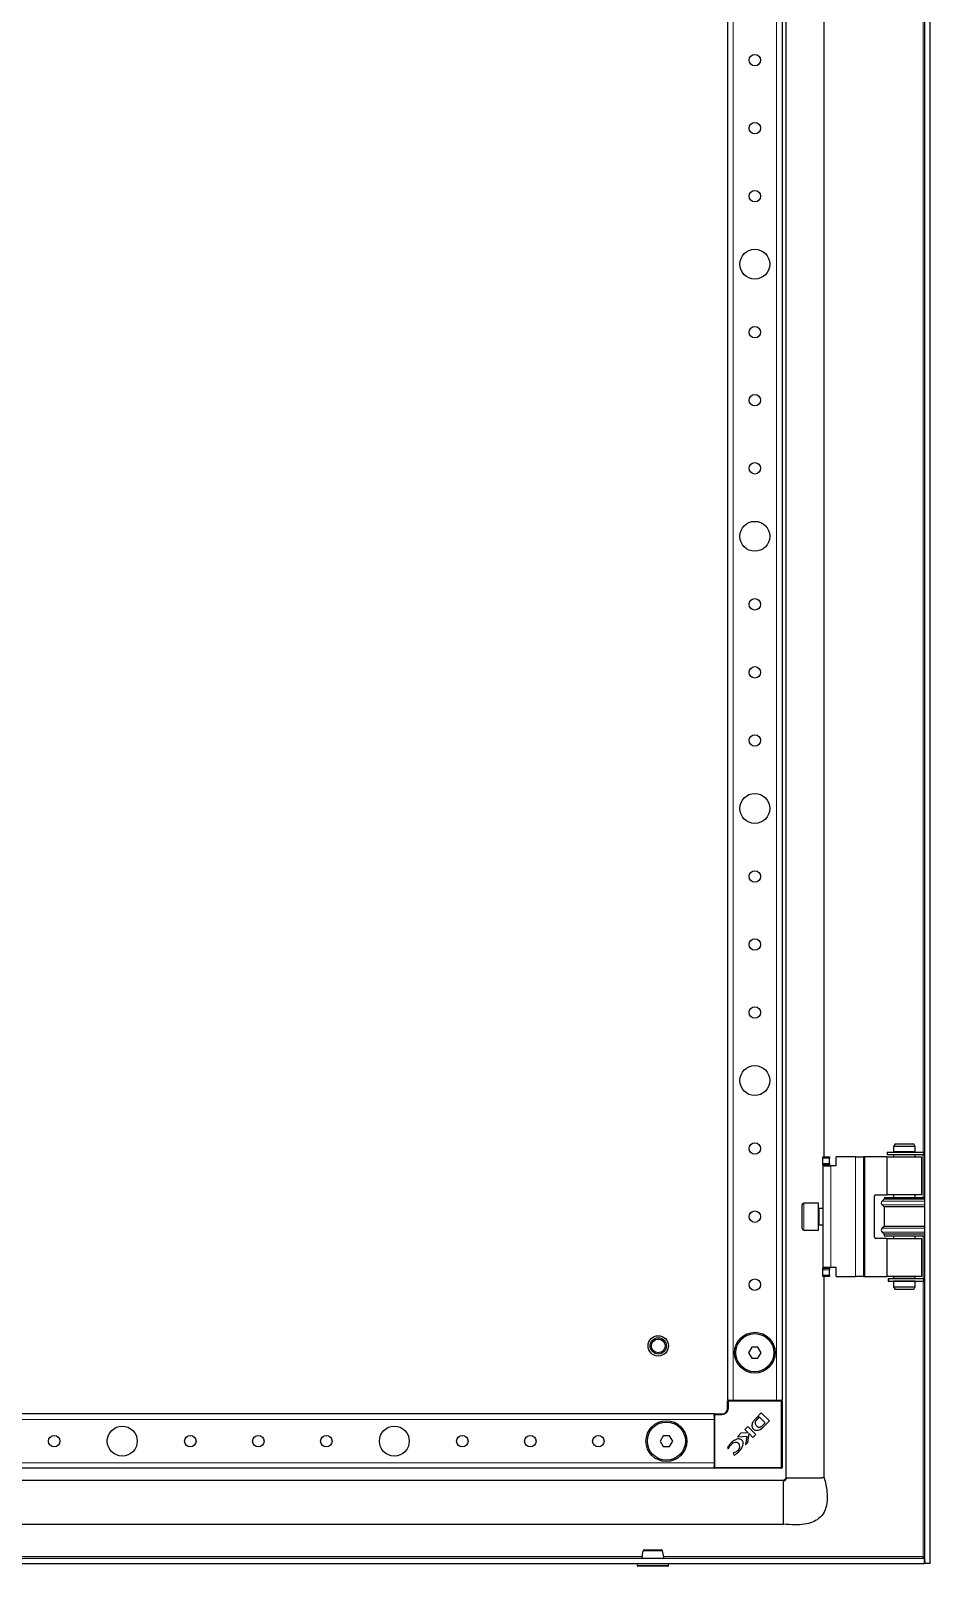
# Model space of a CAD drawing. Header units: millimetres. Extents: x -1414 to 3240, y -1920 to 1219.
# Drawn here: x -6 to 325, y -1100 to -535 of the extents above; entities that cross this region are included whole.
import ezdxf

# ---------------------------------------------------------------- set-up
doc = ezdxf.new("R2010")
doc.units = ezdxf.units.MM

msp = doc.modelspace()

# ---------------------------------------------------------------- linework, layer by layer
at = {"color": 7, "linetype": 'Continuous', "lineweight": 25}
for p, q in [((322.56, -1098.72), (322.56, 656.28)), ((324.56, -1098.72), (324.56, 656.28)), ((271.56, -1067.22), (271.56, 624.78)), ((250.06, 596.28), (250.06, -1038.72)), ((270.06, 596.28), (270.06, -1038.72)), ((285.56, -949.22), (285.56, -518.22)), ((308.69, -947.52), (308.69, -948.42)), ((308.69, -947.52), (308.74, -947.52)), ((308.74, -947.52), (322.21, -947.52)), ((311.64, -944.47), (311.06, -945.47)), ((311.06, -945.47), (311.06, -947.47)), ((319.06, -945.47), (311.06, -945.47)), ((315.59, -947.47), (311.06, -947.47)), ((311.56, -947.47), (311.56, -947.52)), ((311.64, -944.47), (318.48, -944.47)), ((319.06, -947.47), (315.59, -947.47)), ((319.06, -945.47), (318.48, -944.47)), ((318.56, -947.52), (318.56, -947.47)), ((319.06, -947.47), (319.06, -945.47)), ((322.21, -948.42), (322.21, -947.52)), ((285.01, -949.72), (285.01, -949.22)), ((285.01, -949.22), (287.51, -949.22)), ((285.01, -951.72), (285.01, -949.72)), ((285.01, -952.22), (285.01, -951.72)), ((287.51, -952.22), (285.01, -952.22)), ((285.01, -952.22), (285.01, -952.52)), ((285.01, -952.52), (288.01, -952.52)), ((285.01, -952.52), (285.01, -989.92)), ((287.51, -949.22), (287.51, -949.72)), ((287.51, -951.72), (287.51, -949.72)), ((287.51, -951.72), (287.51, -952.22)), ((287.51, -952.52), (287.51, -952.22)), ((290.01, -952.52), (288.01, -952.52)), ((297.01, -949.22), (290.01, -949.22)), ((290.01, -952.52), (290.01, -949.22)), ((297.01, -949.22), (300.01, -949.22)), ((300.01, -949.22), (300.01, -993.22)), ((300.51, -949.22), (300.01, -949.22)), ((308.61, -949.22), (300.51, -949.22)), ((308.61, -949.22), (308.61, -963.22)), ((308.61, -949.22), (321.51, -949.22)), ((308.69, -948.42), (308.74, -948.42)), ((308.74, -948.42), (322.21, -948.42)), ((311.06, -948.47), (311.06, -949.22)), ((315.59, -948.47), (311.06, -948.47)), ((311.56, -948.42), (311.56, -948.47)), ((319.06, -948.47), (315.59, -948.47)), ((318.56, -948.47), (318.56, -948.42)), ((319.06, -949.22), (319.06, -948.47)), ((321.51, -963.22), (321.51, -949.22)), ((304.01, -978.72), (304.01, -963.72)), ((304.51, -963.22), (308.61, -963.22)), ((307.56, -964.82), (306.86, -965.5)), ((307.56, -964.22), (307.56, -964.82)), ((307.56, -964.22), (322.56, -964.22)), ((322.56, -964.82), (307.56, -964.82)), ((321.51, -963.22), (308.61, -963.22)), ((311.06, -963.22), (311.06, -964.22)), ((319.06, -964.22), (319.06, -963.22)), ((277.51, -975.62), (277.51, -966.82)), ((283.51, -966.22), (278.11, -966.22)), ((283.51, -976.22), (283.51, -966.22)), ((285.01, -968.22), (283.76, -968.22)), ((306.86, -966.93), (307.56, -967.62)), ((307.56, -967.62), (307.56, -974.82)), ((322.56, -967.62), (307.56, -967.62)), ((278.11, -976.22), (283.51, -976.22)), ((283.76, -974.22), (285.01, -974.22)), ((307.56, -974.82), (306.86, -975.5)), ((322.56, -974.82), (307.56, -974.82)), ((308.61, -979.22), (304.51, -979.22)), ((306.86, -976.93), (307.56, -977.62)), ((307.56, -977.62), (307.56, -978.22)), ((322.56, -977.62), (307.56, -977.62)), ((307.56, -978.22), (322.56, -978.22)), ((308.61, -979.22), (308.61, -993.22)), ((308.61, -979.22), (321.51, -979.22)), ((311.06, -978.22), (311.06, -979.22)), ((319.06, -979.22), (319.06, -978.22)), ((321.51, -993.22), (321.51, -979.22)), ((288.01, -989.92), (285.01, -989.92)), ((285.01, -989.92), (285.01, -990.22)), ((285.01, -990.72), (285.01, -990.22)), ((285.01, -990.22), (287.51, -990.22)), ((285.01, -992.72), (285.01, -990.72)), ((285.01, -993.22), (285.01, -992.72)), ((287.51, -990.22), (287.51, -989.92)), ((287.51, -990.22), (287.51, -990.72)), ((287.51, -992.72), (287.51, -990.72)), ((287.51, -992.72), (287.51, -993.22)), ((290.01, -989.92), (288.01, -989.92)), ((290.01, -993.22), (290.01, -989.92)), ((287.51, -993.22), (285.01, -993.22)), ((285.56, -1067.22), (285.56, -993.22)), ((290.01, -993.22), (297.01, -993.22)), ((300.01, -993.22), (297.01, -993.22)), ((300.01, -993.22), (300.51, -993.22)), ((300.51, -993.22), (308.61, -993.22)), ((321.51, -993.22), (308.61, -993.22)), ((309.12, -994.02), (309.12, -994.92)), ((309.12, -994.02), (309.14, -994.02)), ((309.12, -994.92), (309.14, -994.92)), ((309.14, -994.02), (309.14, -994.92)), ((309.14, -994.02), (309.22, -994.02)), ((309.14, -994.92), (309.22, -994.92)), ((309.22, -994.02), (322.21, -994.02)), ((309.22, -994.92), (322.21, -994.92)), ((311.06, -993.22), (311.06, -993.97)), ((315.59, -993.97), (311.06, -993.97)), ((311.06, -994.97), (311.06, -996.97)), ((315.59, -994.97), (311.06, -994.97)), ((311.06, -996.97), (311.64, -997.97)), ((311.06, -996.97), (315.59, -996.97)), ((311.56, -993.97), (311.56, -994.02)), ((311.56, -994.92), (311.56, -994.97)), ((315.52, -997.97), (311.64, -997.97)), ((318.48, -997.97), (315.52, -997.97)), ((319.06, -993.97), (315.59, -993.97)), ((319.06, -994.97), (315.59, -994.97)), ((315.59, -996.97), (319.06, -996.97)), ((318.48, -997.97), (319.06, -996.97)), ((318.56, -994.02), (318.56, -993.97)), ((318.56, -994.97), (318.56, -994.92)), ((319.06, -993.97), (319.06, -993.22)), ((319.06, -996.97), (319.06, -994.97)), ((322.21, -994.92), (322.21, -994.02)), ((258.91, -1019.22), (257.75, -1021.22)), ((257.75, -1021.22), (258.91, -1023.22)), ((261.22, -1019.22), (258.91, -1019.22)), ((262.37, -1021.22), (261.22, -1019.22)), ((261.22, -1023.22), (262.37, -1021.22)), ((258.91, -1023.22), (261.22, -1023.22)), ((245.06, -1043.72), (-234.94, -1043.72)), ((245.06, -1043.72), (245.06, -1044.02)), ((245.36, -1043.72), (248.06, -1043.72)), ((250.06, -1038.72), (250.36, -1038.72)), ((250.06, -1041.72), (250.06, -1039.02)), ((250.36, -1038.72), (251.01, -1038.72)), ((251.01, -1038.72), (252.06, -1038.72)), ((252.06, -1038.72), (268.06, -1038.72)), ((262.45, -1043.36), (260.56, -1045.25)), ((265.41, -1046.32), (262.45, -1043.36)), ((268.06, -1038.72), (269.11, -1038.72)), ((269.11, -1038.72), (269.76, -1038.72)), ((269.76, -1038.72), (270.06, -1038.72)), ((270.06, -1039.02), (270.06, -1063.42)), ((245.06, -1044.66), (245.06, -1044.02)), ((245.06, -1044.66), (245.06, -1045.72)), ((245.06, -1045.72), (245.06, -1061.72)), ((257.45, -1048.37), (256.39, -1049.43)), ((256.39, -1049.43), (257.64, -1050.67)), ((260.41, -1051.33), (257.45, -1048.37)), ((260.56, -1045.25), (260.55, -1045.27)), ((261.71, -1044.84), (261.05, -1045.52)), ((263.89, -1047.03), (261.71, -1044.84)), ((263.17, -1047.77), (263.89, -1047.03)), ((263.42, -1048.31), (265.41, -1046.32)), ((226.41, -1051.72), (225.25, -1053.72)), ((225.25, -1053.72), (226.41, -1055.72)), ((228.72, -1051.72), (226.41, -1051.72)), ((229.87, -1053.72), (228.72, -1051.72)), ((228.72, -1055.72), (229.87, -1053.72)), ((254.98, -1050.84), (253.69, -1052.13)), ((253.69, -1052.13), (257.16, -1051.95)), ((257.64, -1050.67), (254.98, -1050.84)), ((257.16, -1051.95), (256.69, -1055.05)), ((256.69, -1055.05), (257.49, -1054.25)), ((257.49, -1054.25), (257.97, -1050.98)), ((257.97, -1050.98), (259.36, -1052.37)), ((259.36, -1052.37), (260.41, -1051.33)), ((226.41, -1055.72), (228.72, -1055.72)), ((250.06, -1056.09), (250.31, -1056.6)), ((250.31, -1056.6), (250.42, -1056.49)), ((252.26, -1058.04), (252.12, -1058.17)), ((252.12, -1058.17), (252.46, -1058.86)), ((245.06, -1063.72), (-234.94, -1063.72)), ((245.06, -1061.72), (245.06, -1062.77)), ((245.06, -1063.42), (245.06, -1062.77)), ((245.06, -1063.42), (245.06, -1063.72)), ((269.76, -1063.72), (245.36, -1063.72)), ((270.56, -1068.22), (-235.54, -1068.22)), ((270.56, -1084.22), (270.56, -1068.54)), ((271.67, -1067.22), (272.54, -1067.22)), ((272.54, -1067.22), (274.93, -1067.22)), ((274.93, -1067.22), (274.99, -1067.22)), ((274.99, -1067.22), (282.13, -1067.22)), ((282.13, -1067.22), (282.28, -1067.22)), ((282.28, -1067.22), (284.58, -1067.22)), ((-362.44, -1084.22), (270.56, -1084.22)), ((-368.14, -1096.72), (322.26, -1096.72)), ((-368.14, -1098.72), (322.26, -1098.72)), ((216.81, -1098.72), (216.81, -1099.47)), ((228.06, -1099.72), (217.06, -1099.72)), ((228.31, -1099.47), (228.31, -1098.72)), ((321.96, -1096.12), (322.16, -1096.72)), ((322.26, -1096.72), (322.26, -1098.72)), ((324.56, -1098.72), (322.56, -1098.72))]:
    msp.add_line(p, q, dxfattribs=at)
at = {"color": 8, "linetype": 'Continuous', "lineweight": 18}
for p, q in [((252.06, 596.28), (252.06, -1038.72)), ((268.06, 596.28), (268.06, -1038.72)), ((321.96, -519.92), (321.96, -947.52)), ((308.74, -947.52), (308.74, -948.42)), ((287.51, -949.72), (285.01, -949.72)), ((285.01, -951.72), (287.51, -951.72)), ((288.01, -952.52), (288.01, -989.92)), ((297.01, -949.22), (297.01, -993.22)), ((300.51, -993.22), (300.51, -949.22)), ((321.96, -948.42), (321.96, -964.22)), ((278.11, -966.22), (278.11, -976.22)), ((283.76, -968.22), (283.76, -971.22)), ((322.56, -965.5), (306.86, -965.5)), ((322.56, -966.93), (306.86, -966.93)), ((283.76, -971.22), (283.76, -974.22)), ((322.56, -975.5), (306.86, -975.5)), ((322.56, -976.93), (306.86, -976.93)), ((321.96, -978.22), (321.96, -994.02)), ((287.51, -990.72), (285.01, -990.72)), ((285.01, -992.72), (287.51, -992.72)), ((309.22, -994.02), (309.22, -994.92)), ((321.96, -994.92), (321.96, -1096.12)), ((245.36, -1044.02), (245.36, -1043.72)), ((248.06, -1043.72), (248.06, -1044.02)), ((250.06, -1039.02), (250.36, -1039.02)), ((250.06, -1041.72), (250.36, -1041.72)), ((250.36, -1039.02), (250.36, -1038.72)), ((250.36, -1039.02), (250.36, -1041.72)), ((269.76, -1039.02), (250.36, -1039.02)), ((269.76, -1039.02), (269.76, -1038.72)), ((269.76, -1063.42), (269.76, -1039.02)), ((269.76, -1039.02), (270.06, -1039.02)), ((245.06, -1045.72), (-234.94, -1045.72)), ((245.06, -1044.02), (245.36, -1044.02)), ((248.06, -1044.02), (245.36, -1044.02)), ((245.36, -1044.02), (245.36, -1063.42)), ((245.06, -1061.72), (-234.94, -1061.72)), ((245.06, -1063.42), (245.36, -1063.42)), ((245.36, -1063.42), (269.76, -1063.42)), ((245.36, -1063.72), (245.36, -1063.42)), ((269.76, -1063.42), (269.76, -1063.72)), ((269.76, -1063.42), (270.06, -1063.42)), ((218.59, -1096.12), (-264.47, -1096.12)), ((216.81, -1099.47), (228.31, -1099.47)), ((321.96, -1096.12), (226.53, -1096.12))]:
    msp.add_line(p, q, dxfattribs=at)
at = {"color": 7, "linetype": 'Continuous', "lineweight": 25}
for centre, radius in [((260.06, -546.22), 2.1), ((260.06, -571.22), 2.1), ((260.06, -596.22), 2.1), ((260.06, -621.22), 5.5), ((260.06, -646.22), 2.1), ((260.06, -671.22), 2.1), ((260.06, -696.22), 2.1), ((260.06, -721.22), 5.5), ((260.06, -746.22), 2.1), ((260.06, -771.22), 2.1), ((260.06, -796.22), 2.1), ((260.06, -821.22), 5.5), ((260.06, -846.22), 2.1), ((260.06, -871.22), 2.1), ((260.06, -896.22), 2.1), ((260.06, -921.22), 5.5), ((260.06, -946.22), 2.1), ((260.06, -971.22), 2.1), ((260.06, -996.22), 2.1), ((224.56, -1018.72), 3.75), ((224.56, -1018.72), 3), ((260.06, -1021.22), 7.5), ((260.06, -1021.22), 7), ((224.56, -1018.72), 2.5), ((27.56, -1053.72), 5.5), ((127.56, -1053.72), 5.5), ((227.56, -1053.72), 7.5), ((227.56, -1053.72), 7), ((2.56, -1053.72), 2.1), ((52.56, -1053.72), 2.1), ((77.56, -1053.72), 2.1), ((102.56, -1053.72), 2.1), ((152.56, -1053.72), 2.1), ((177.56, -1053.72), 2.1), ((202.56, -1053.72), 2.1)]:
    msp.add_circle(centre, radius, dxfattribs=at)
for centre, radius, start, end in [((304.51, -963.72), 0.5, 90, 180), ((278.11, -966.82), 0.6, 90, 180), ((283.76, -967.97), 0.25, 180, 270), ((307.56, -966.22), 1, 134.427, 225.573), ((278.11, -975.62), 0.6, 180, 270), ((283.76, -974.47), 0.25, 90, 180), ((307.56, -976.22), 1, 134.427, 225.573), ((304.51, -978.72), 0.5, 180, 270), ((245.36, -1044.02), 0.3, 90, 180), ((248.06, -1041.72), 2, 270, 0), ((250.36, -1039.02), 0.3, 90, 180), ((269.76, -1039.02), 0.3, 0, 90), ((259.76, -1045.11), 4.87, 290.3445, 318.7777), ((258.99, -1043.3), 6.12, 306.9888, 313.0744), ((252.99, -1056.12), 1.94, 53.3097, 142.3464), ((252.55, -1055.72), 1.97, 308.454, 35.887), ((245.36, -1063.42), 0.3, 180, 270), ((269.76, -1063.42), 0.3, 270, 0), ((219.45, -1094.22), 0.5, 89.9982, 165.4001), ((225.67, -1094.22), 0.5, 15.316, 90.0228), ((217.06, -1099.47), 0.25, 180, 270), ((228.06, -1099.47), 0.25, 270, 0)]:
    msp.add_arc(centre, radius, start, end, dxfattribs=at)
at = {"color": 8, "linetype": 'Continuous', "lineweight": 18}
msp.add_arc((248.06, -1041.72), 2.3, 270, 0, dxfattribs=at)
at = {"color": 7, "linetype": 'Continuous', "lineweight": 25}
for points, knots in [([(259.41, -1046.6), (259.3, -1046.8), (259.1, -1047.19), (258.98, -1047.83), (259.02, -1048.42), (259.22, -1048.96), (259.58, -1049.39), (260.09, -1049.68), (260.75, -1049.8), (261.21, -1049.72), (261.45, -1049.67)], [0, 0, 0, 0, 0.138091, 0.265455, 0.384013, 0.496103, 0.605759, 0.71979, 0.847662, 1, 1, 1, 1]), ([(260.09, -1045.76), (259.95, -1045.91), (259.71, -1046.17), (259.5, -1046.47), (259.41, -1046.6)], [0, 0, 0, 0, 0.55183, 1, 1, 1, 1]), ([(260.55, -1045.27), (260.47, -1045.35), (260.32, -1045.51), (260.17, -1045.67), (260.09, -1045.76)], [0, 0, 0, 0, 0.486421, 1, 1, 1, 1]), ([(261.05, -1045.52), (260.86, -1045.72), (260.51, -1046.09), (260.19, -1046.63), (260.12, -1047.08), (260.19, -1047.42), (260.38, -1047.77), (260.58, -1047.98), (260.68, -1048.1)], [0, 0, 0, 0, 0.274676, 0.503042, 0.607381, 0.716579, 0.843412, 1, 1, 1, 1]), ([(260.68, -1048.1), (260.78, -1048.19), (260.95, -1048.36), (261.23, -1048.54), (261.5, -1048.63), (261.83, -1048.63), (262.23, -1048.48), (262.51, -1048.29), (262.67, -1048.19)], [0, 0, 0, 0, 0.176808, 0.319231, 0.43938, 0.552395, 0.749205, 1, 1, 1, 1]), ([(251.17, -1054.58), (250.92, -1054.84), (250.49, -1055.31), (250.19, -1055.86), (250.06, -1056.09)], [0, 0, 0, 0, 0.577653, 1, 1, 1, 1]), ([(250.42, -1056.49), (250.56, -1056.18), (250.83, -1055.61), (251.26, -1055.15), (251.45, -1054.94)], [0, 0, 0, 0, 0.547643, 1, 1, 1, 1]), ([(255.4, -1053.46), (255.23, -1053.32), (254.9, -1053.04), (254.2, -1052.87), (253.33, -1053), (252.25, -1053.57), (251.56, -1054.21), (251.17, -1054.58)], [0, 0, 0, 0, 0.130532, 0.266031, 0.423997, 0.666819, 1, 1, 1, 1]), ([(254.19, -1057.62), (254.52, -1057.25), (255.14, -1056.56), (255.69, -1055.39), (255.83, -1054.44), (255.67, -1053.8), (255.49, -1053.57), (255.4, -1053.46)], [0, 0, 0, 0, 0.315674, 0.58952, 0.813199, 0.909026, 1, 1, 1, 1]), ([(253.78, -1057.26), (253.52, -1057.48), (253.07, -1057.86), (252.5, -1057.98), (252.26, -1058.04)], [0, 0, 0, 0, 0.5796082, 1, 1, 1, 1]), ([(252.46, -1058.86), (252.8, -1058.68), (253.43, -1058.34), (253.95, -1057.85), (254.19, -1057.62)], [0, 0, 0, 0, 0.5368, 1, 1, 1, 1]), ([(271.6, -1067.22), (271.58, -1067.35), (271.56, -1067.6), (271.42, -1067.8), (271.3, -1067.89), (271.25, -1067.99), (271.23, -1068.06), (271.22, -1068.12), (271.2, -1068.15), (271.18, -1068.19), (271.15, -1068.24), (271.09, -1068.29), (270.97, -1068.35), (270.78, -1068.39), (270.64, -1068.38), (270.56, -1068.38)], [0, 0, 0, 0, 0.2334106, 0.4185463, 0.5493508, 0.5950261, 0.6313287, 0.6471113, 0.6619944, 0.6766392, 0.6917419, 0.7255626, 0.7667935, 0.8726273, 1, 1, 1, 1]), ([(285.56, -1067.22), (285.97, -1068.9), (286.7, -1071.94), (286.79, -1076.25), (285.82, -1079.8), (283.77, -1082.25), (281.13, -1083.68), (278.11, -1084.42), (274.51, -1084.62), (271.95, -1084.36), (270.56, -1084.22)], [0, 0, 0, 0, 0.176067, 0.318225, 0.435596, 0.543482, 0.633889, 0.737152, 0.858183, 1, 1, 1, 1]), ([(270.56, -1068.22), (270.78, -1068.07), (271.19, -1067.8), (271.45, -1067.4), (271.56, -1067.22)], [0, 0, 0, 0, 0.556114, 1, 1, 1, 1]), ([(218.97, -1094.07), (218.78, -1094.81), (218.56, -1095.67), (218.54, -1096.59), (218.54, -1096.72)], [0, 0, 0, 0, 0.8581496, 1, 1, 1, 1]), ([(219.45, -1093.72), (219.49, -1093.72), (219.57, -1093.72), (220.13, -1093.72), (220.94, -1093.72), (221.93, -1093.72), (222.99, -1093.72), (223.78, -1093.72), (224.17, -1093.72), (224.26, -1093.72)], [0, 0, 0, 0, 0.158514, 0.317278, 0.475863, 0.634247, 0.792477, 0.950708, 1, 1, 1, 1]), ([(224.26, -1093.72), (224.45, -1093.72), (224.92, -1093.72), (225.47, -1093.72), (225.6, -1093.72), (225.66, -1093.72)], [0, 0, 0, 0, 0.2565532, 0.6279811, 1, 1, 1, 1]), ([(226.58, -1096.72), (226.58, -1096.59), (226.56, -1095.67), (226.34, -1094.81), (226.15, -1094.07)], [0, 0, 0, 0, 0.14185, 1, 1, 1, 1]), ([(322.26, -1097.01), (322.29, -1097.09), (322.4, -1097.42), (322.52, -1097.98), (322.55, -1098.47), (322.56, -1098.72)], [0, 0, 0, 0, 0.141742, 0.566203, 1, 1, 1, 1])]:
    msp.add_open_spline(points, degree=3, knots=knots, dxfattribs=at)
for points in [[(285.56, -1067.22), (285.52, -1067.22), (285.43, -1067.22), (284.87, -1067.22), (284.58, -1067.22)], [(322.26, -1096.72), (322.24, -1096.71), (322.19, -1096.69), (322.11, -1096.55), (322.04, -1096.35), (321.99, -1096.2), (321.96, -1096.12)]]:
    msp.add_open_spline(points, degree=3, dxfattribs=at)
at = {"color": 8, "linetype": 'Continuous', "lineweight": 18}
for points, knots in [([(224.53, -1094.09), (224.42, -1094.09), (223.97, -1094.09), (223.45, -1094.09), (222.66, -1094.09), (221.83, -1094.09), (220.69, -1094.09), (219.74, -1094.09), (219.16, -1094.09), (218.91, -1094.09), (218.97, -1094.09), (218.98, -1094.09)], [0, 0, 0, 0, 0.048751, 0.204942, 0.205393, 0.362034, 0.518827, 0.675799, 0.832923, 0.989778, 1, 1, 1, 1]), ([(226.12, -1094.09), (226.13, -1094.09), (226.19, -1094.09), (225.88, -1094.09), (225.3, -1094.09), (224.75, -1094.09), (224.53, -1094.09)], [0, 0, 0, 0, 0.083271, 0.424284, 0.764725, 1, 1, 1, 1])]:
    msp.add_open_spline(points, degree=3, knots=knots, dxfattribs=at)

doc.saveas('drawing.dxf')
